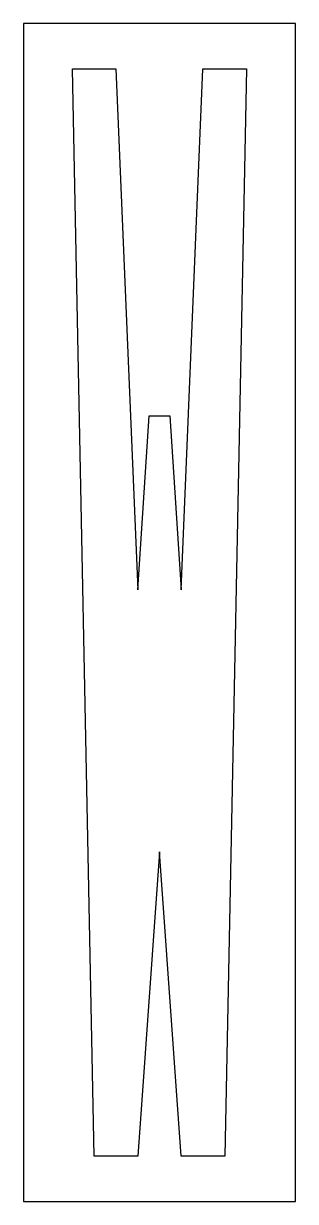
# Model space of a CAD drawing. Extents: x 0 to 24, y 0 to 104.
import ezdxf

# ---------------------------------------------------------------- set-up
doc = ezdxf.new("R2010")
doc.units = 0
doc.layers.add('CUT', color=7, linetype='Continuous')
doc.layers.add('OUTSIDE', color=1, linetype='Continuous')

msp = doc.modelspace()

# ---------------------------------------------------------------- linework, layer by layer
at = {"layer": 'CUT'}
msp.add_lwpolyline([(8.1552, 100), (10.0752, 53.9872), (11.0928, 69.3568), (12.9264, 69.3568), (13.9152, 53.9872), (15.8352, 100), (19.6848, 100), (17.7648, 4), (13.9152, 4), (11.9952, 30.88), (10.0752, 4), (6.2352, 4), (4.3152, 100)], close=True, dxfattribs=at)
at = {"layer": 'OUTSIDE'}
msp.add_lwpolyline([(0, 0), (24, 0), (24, 104), (0, 104)], close=True, dxfattribs=at)

doc.saveas('drawing.dxf')
